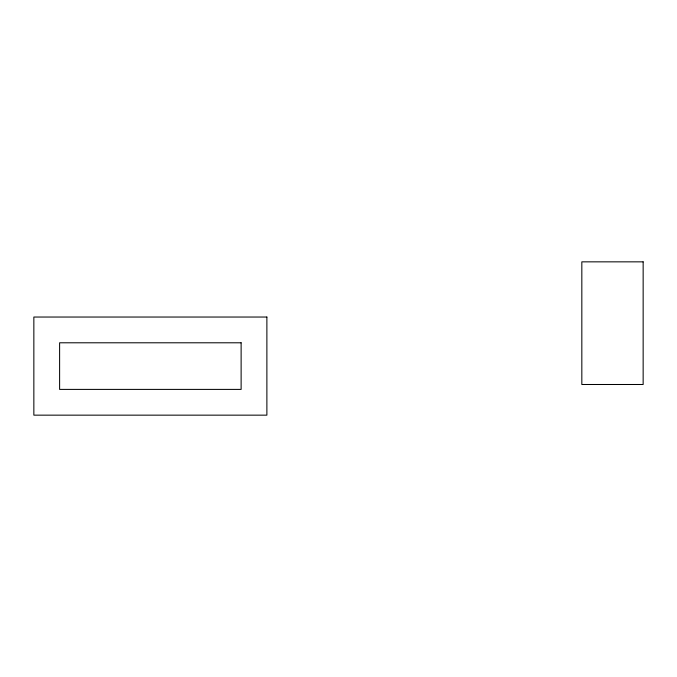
<?xml version="1.0" encoding="UTF-8"?>
<svg xmlns="http://www.w3.org/2000/svg" width="677" height="677" viewBox="0 0 677 677"><rect width="100%" height="100%" fill="white"/><g stroke="black" fill="none" stroke-linecap="round" stroke-linejoin="round"><path stroke-width="1.02" d="M643.15 261.847L581.831 261.847L581.831 384.494L643.15 384.494L643.15 261.847M266.882 317.039L33.85 317.039L33.85 415.153L266.882 415.153L266.882 317.039M241.122 342.79L59.61 342.79L59.61 389.402L241.122 389.402L241.122 342.79"/></g></svg>
